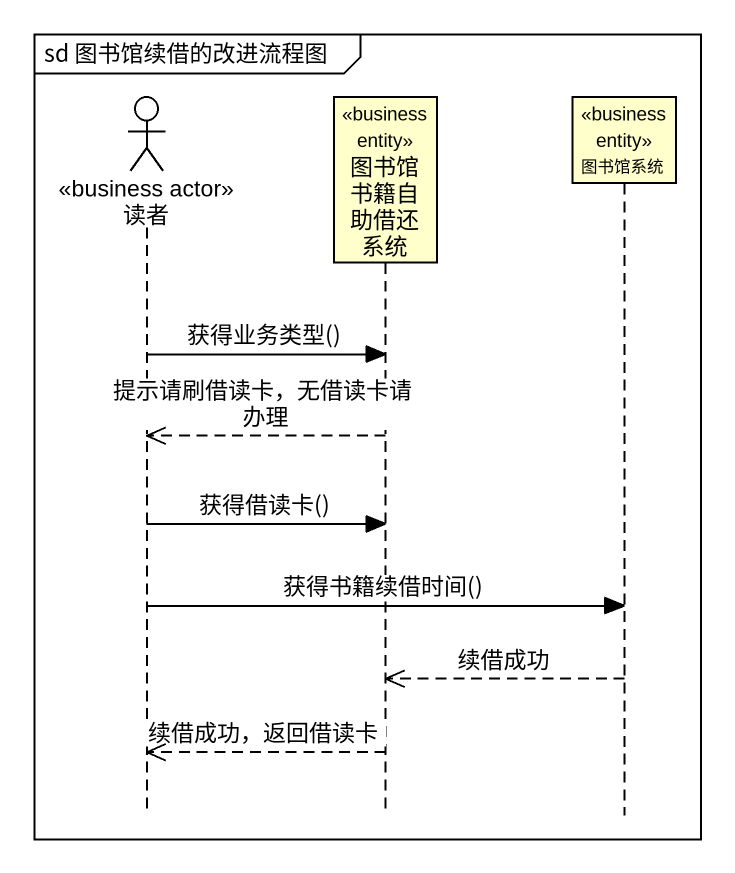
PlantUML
@startuml
mainframe sd 图书馆续借的改进流程图
hide footbox
actor 读者 <<business actor>>
participant 图书馆书籍自助借还系统 <<business entity>>
participant 图书馆系统 <<business entity>>

读者 -> 图书馆书籍自助借还系统 : 获得业务类型()
图书馆书籍自助借还系统 -->> 读者 : 提示请刷借读卡，无借读卡请办理
读者 -> 图书馆书籍自助借还系统 : 获得借读卡()
读者 -> 图书馆系统 : 获得书籍续借时间()
图书馆系统 -->> 图书馆书籍自助借还系统 : 续借成功
图书馆书籍自助借还系统 -->> 读者 : 续借成功，返回借读卡
@enduml
